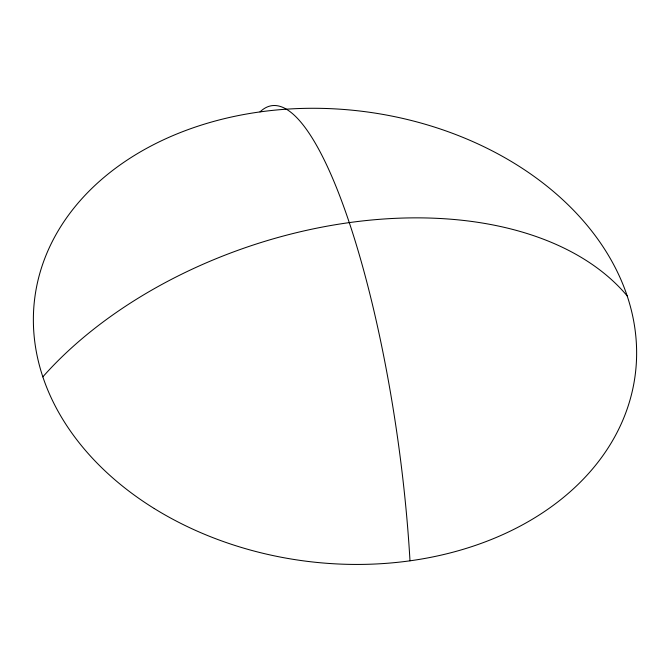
<?xml version="1.0" encoding="UTF-8"?>
<svg xmlns="http://www.w3.org/2000/svg" width="670" height="670" viewBox="0 0 670 670"><rect width="100%" height="100%" fill="white"/><g stroke="black" fill="none" stroke-linecap="round" stroke-linejoin="round"><path stroke-width="1" d="M260.01 111.907A351.315 78.851 82.1 0 1 409.99 560.815M42.838 376.85A351.315 219.031 -18.5 0 1 627.162 295.872M154.251 508.53A302.673 226.686 7.2 0 0 634.498 379.823A302.673 226.686 7.2 0 0 216.259 120.726A302.673 226.686 7.2 0 0 154.251 508.53"/></g></svg>
